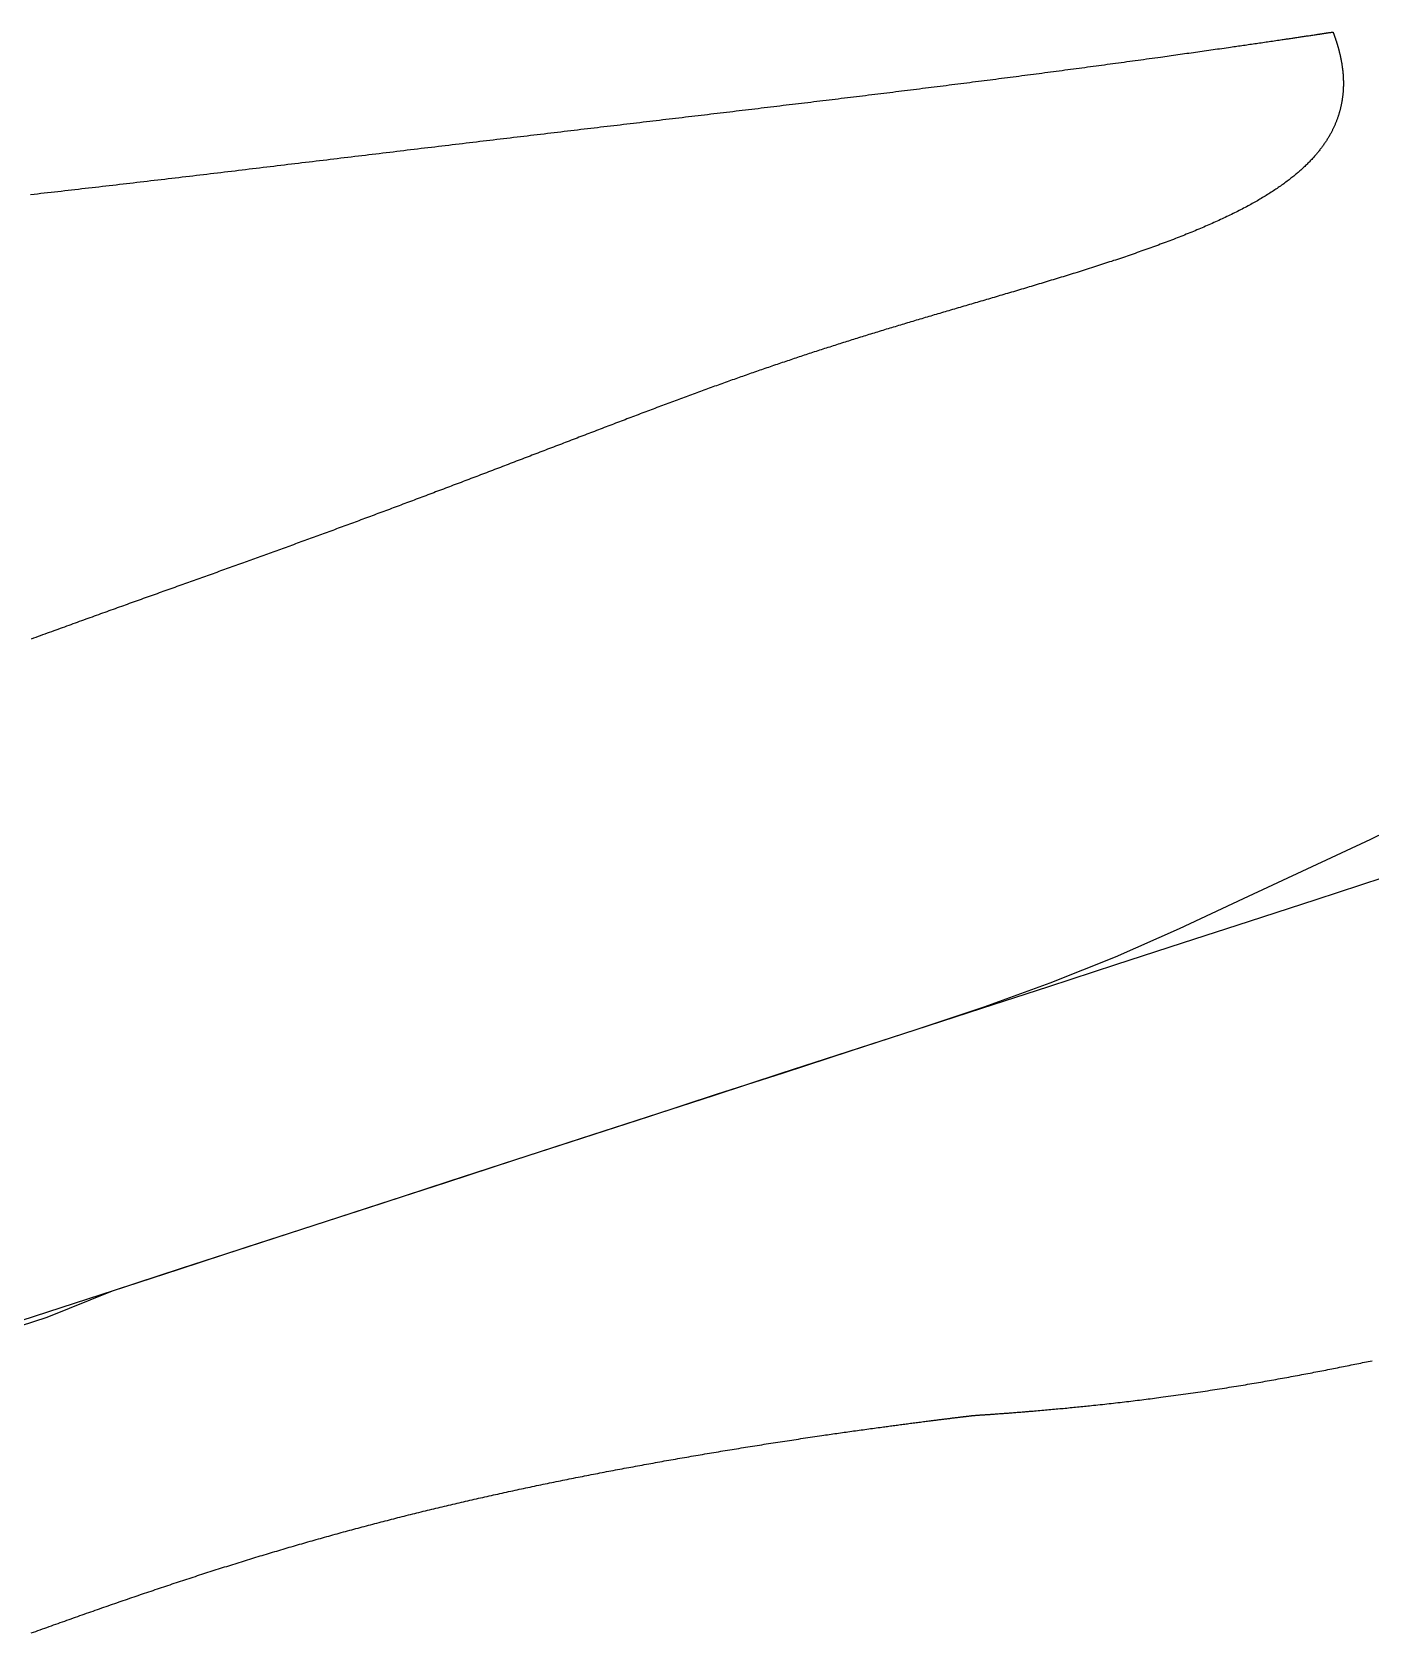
# Model space of a CAD drawing. Header units: millimetres. Extents: x -29284 to 23927, y -13272 to 6553.
# Drawn here: x -5549 to 162, y -6828 to 0 of the extents above; entities that cross this region are included whole.
import ezdxf

# ---------------------------------------------------------------- set-up
doc = ezdxf.new("R2010")
doc.units = ezdxf.units.MM
for name, color, linetype in [('PATH_FRONTAXLE_FWD', 4, 'Continuous'), ('PATH_REAR_FWD', 5, 'Continuous'), ('ROAD_BOUNDARY', 8, 'Continuous')]:
    doc.layers.add(name, color=color, linetype=linetype)

msp = doc.modelspace()

# ---------------------------------------------------------------- linework, layer by layer
at = {"layer": 'PATH_FRONTAXLE_FWD'}
msp.add_lwpolyline([(-5770.6, -5573.6), (-5484.6, -5481.6), (-5206.1, -5369.4), (-4921.1, -5276.4), (-4635.1, -5183.4), (-4350.1, -5090.4), (-4065.1, -4998.4), (-3779.1, -4905.4), (-3494.1, -4812.4), (-3209.1, -4719.4), (-2924.1, -4627.4), (-2638.1, -4534.4), (-2353.1, -4441.4), (-2068.1, -4348.4), (-1782.1, -4256.4), (-1497.1, -4163.4), (-1212.1, -4070.4), (-926.1, -3977.4), (-641.1, -3885.4), (-356.1, -3792.4), (-71.1, -3699.4), (214.9, -3606.4)], dxfattribs=at)
at = {"layer": 'PATH_REAR_FWD'}
msp.add_lwpolyline([(-5767, -5551), (-5482, -5459), (-5197, -5366), (-4911, -5273), (-4626, -5180), (-4341, -5088), (-4055, -4995), (-3770, -4902), (-3485, -4809), (-3199, -4717), (-2914, -4624), (-2629, -4531), (-2344, -4439), (-2058, -4346), (-1773, -4253), (-1488, -4158), (-1206, -4056), (-928, -3945), (-654, -3823), (-382, -3696), (-110, -3569), (162, -3442), (432, -3311)], dxfattribs=at)
at = {"layer": 'ROAD_BOUNDARY'}
for points in [[(-5555.1, -692.8), (-5540.7, -691.2), (-5526.1, -689.5), (-5511.5, -687.9), (-5497, -686.3), (-5482.5, -684.6), (-5468, -683), (-5453.4, -681.4), (-5438.9, -679.7), (-5424.3, -678.1), (-5409.8, -676.4), (-5395.2, -674.8), (-5380.6, -673.1), (-5366, -671.5), (-5351.4, -669.8), (-5336.8, -668.1), (-5322.2, -666.5), (-5307.6, -664.8), (-5293, -663.1), (-5278.4, -661.4), (-5263.7, -659.7), (-5249.1, -658), (-5234.4, -656.4), (-5219.8, -654.7), (-5205.1, -653), (-5190.4, -651.3), (-5175.8, -649.6), (-5161.1, -647.9), (-5146.5, -646.1), (-5131.8, -644.4), (-5117.1, -642.7), (-5102.4, -641), (-5087.5, -639.3), (-5072.6, -637.5), (-5057.6, -635.8), (-5042.7, -634), (-5027.7, -632.3), (-5012.8, -630.5), (-4997.8, -628.7), (-4982.9, -627), (-4967.9, -625.2), (-4953, -623.4), (-4938, -621.7), (-4923.1, -619.9), (-4908.1, -618.1), (-4893.1, -616.4), (-4878.1, -614.6), (-4863.2, -612.8), (-4848.2, -611), (-4833.2, -609.3), (-4818.2, -607.5), (-4803.2, -605.7), (-4788.3, -603.9), (-4773.3, -602.1), (-4758.3, -600.3), (-4743.3, -598.6), (-4728.3, -596.8), (-4713.3, -595), (-4698.3, -593.2), (-4683.3, -591.4), (-4668.3, -589.6), (-4653.3, -587.8), (-4638.3, -586), (-4623.3, -584.2), (-4608.3, -582.4), (-4593.2, -580.6), (-4578.2, -578.8), (-4563.1, -577), (-4548, -575.2), (-4533, -573.4), (-4517.9, -571.6), (-4502.9, -569.8), (-4487.8, -568), (-4472.8, -566.2), (-4457.7, -564.3), (-4442.7, -562.5), (-4427.6, -560.7), (-4412.6, -558.9), (-4397.6, -557.1), (-4382.5, -555.3), (-4367.5, -553.5), (-4352.4, -551.7), (-4337.4, -549.9), (-4322.4, -548.1), (-4307.4, -546.3), (-4292.3, -544.5), (-4277.3, -542.7), (-4262.3, -540.9), (-4247.3, -539), (-4232.3, -537.2), (-4217.3, -535.4), (-4202.3, -533.6), (-4187.2, -531.8), (-4172.2, -530), (-4157.2, -528.2), (-4142.3, -526.4), (-4127.4, -524.6), (-4112.5, -522.8), (-4097.6, -521.1), (-4082.8, -519.3), (-4067.9, -517.5), (-4053, -515.7), (-4038.2, -513.9), (-4023.3, -512.1), (-4008.4, -510.4), (-3993.6, -508.6), (-3978.8, -506.8), (-3963.9, -505), (-3949.1, -503.2), (-3934.3, -501.5), (-3919.5, -499.7), (-3904.6, -497.9), (-3889.8, -496.1), (-3875, -494.4), (-3860.2, -492.6), (-3845.4, -490.8), (-3830.7, -489.1), (-3815.9, -487.3), (-3801.1, -485.5), (-3786.4, -483.8), (-3771.6, -482), (-3756.9, -480.2), (-3742.1, -478.5), (-3727.4, -476.7), (-3712.6, -475), (-3697.8, -473.2), (-3683.1, -471.4), (-3668.5, -469.7), (-3653.9, -468), (-3639.4, -466.2), (-3624.9, -464.5), (-3610.5, -462.8), (-3596, -461.1), (-3581.5, -459.3), (-3567.1, -457.6), (-3552.6, -455.9), (-3538.1, -454.2), (-3523.7, -452.5), (-3509.2, -450.8), (-3494.8, -449), (-3480.4, -447.3), (-3466, -445.6), (-3451.6, -443.9), (-3437.2, -442.2), (-3422.8, -440.5), (-3408.4, -438.8), (-3394, -437.1), (-3379.6, -435.4), (-3365.2, -433.7), (-3350.9, -432), (-3336.5, -430.3), (-3322.2, -428.6), (-3307.9, -426.9), (-3293.6, -425.2), (-3279.2, -423.5), (-3264.9, -421.8), (-3250.6, -420.1), (-3236.2, -418.4), (-3221.9, -416.7), (-3207.7, -415), (-3193.6, -413.3), (-3179.6, -411.7), (-3165.6, -410), (-3151.6, -408.4), (-3137.6, -406.7), (-3123.6, -405.1), (-3109.6, -403.4), (-3095.6, -401.8), (-3081.7, -400.1), (-3067.7, -398.5), (-3053.7, -396.8), (-3039.8, -395.2), (-3025.8, -393.5), (-3011.9, -391.9), (-2998, -390.2), (-2984, -388.6), (-2970.1, -386.9), (-2956.2, -385.3), (-2942.3, -383.6), (-2928.4, -382), (-2914.5, -380.4), (-2900.6, -378.7), (-2886.8, -377.1), (-2872.9, -375.4), (-2859.1, -373.8), (-2845.2, -372.2), (-2831.4, -370.5), (-2817.5, -368.9), (-2803.7, -367.3), (-2789.8, -365.6), (-2776, -364), (-2762.3, -362.4), (-2748.7, -360.7), (-2735.1, -359.1), (-2721.6, -357.5), (-2708.1, -355.9), (-2694.6, -354.3), (-2681.1, -352.7), (-2667.6, -351.1), (-2654.1, -349.5), (-2640.6, -347.9), (-2627.1, -346.3), (-2613.6, -344.7), (-2600.1, -343.1), (-2586.7, -341.5), (-2573.2, -339.9), (-2559.7, -338.3), (-2546.3, -336.7), (-2532.9, -335.1), (-2519.4, -333.5), (-2506, -331.9), (-2492.6, -330.3), (-2479.2, -328.7), (-2465.8, -327.1), (-2452.4, -325.5), (-2439, -323.9), (-2425.6, -322.3), (-2412.2, -320.7), (-2398.9, -319.1), (-2385.5, -317.5), (-2372.1, -315.9), (-2358.7, -314.3), (-2345.4, -312.7), (-2332.1, -311.1), (-2318.9, -309.6), (-2305.8, -308), (-2292.8, -306.4), (-2279.7, -304.8), (-2266.7, -303.3), (-2253.6, -301.7), (-2240.5, -300.1), (-2227.5, -298.5), (-2214.4, -297), (-2201.3, -295.4), (-2188.3, -293.8), (-2175.3, -292.2), (-2162.2, -290.7), (-2149.2, -289.1), (-2136.2, -287.5), (-2123.2, -285.9), (-2110.2, -284.4), (-2097.2, -282.8), (-2084.2, -281.2), (-2071.2, -279.6), (-2058.2, -278), (-2045.3, -276.4), (-2032.3, -274.9), (-2019.3, -273.3), (-2006.4, -271.7), (-1993.5, -270.1), (-1980.5, -268.5), (-1967.6, -266.9), (-1954.6, -265.3), (-1941.7, -263.7), (-1928.7, -262.2), (-1915.9, -260.6), (-1903.1, -259), (-1890.4, -257.4), (-1877.7, -255.9), (-1865.1, -254.3), (-1852.4, -252.7), (-1839.7, -251.2), (-1827, -249.6), (-1814.4, -248), (-1801.7, -246.4), (-1789, -244.9), (-1776.4, -243.3), (-1763.7, -241.7), (-1751.1, -240.1), (-1738.5, -238.6), (-1725.8, -237), (-1713.2, -235.4), (-1700.6, -233.8), (-1688, -232.2), (-1675.4, -230.6), (-1662.7, -229), (-1650.1, -227.5), (-1637.6, -225.9), (-1625, -224.3), (-1612.4, -222.7), (-1599.8, -221.1), (-1587.3, -219.5), (-1574.7, -217.9), (-1562.1, -216.3), (-1549.5, -214.7), (-1537, -213.1), (-1524.4, -211.5), (-1511.9, -209.9), (-1499.5, -208.3), (-1487.2, -206.8), (-1474.8, -205.2), (-1462.5, -203.6), (-1450.2, -202), (-1437.9, -200.4), (-1425.5, -198.8), (-1413.2, -197.2), (-1400.9, -195.7), (-1388.6, -194.1), (-1376.2, -192.5), (-1363.9, -190.9), (-1351.6, -189.3), (-1339.4, -187.7), (-1327.1, -186.1), (-1314.8, -184.5), (-1302.5, -182.9), (-1290.2, -181.3), (-1278, -179.7), (-1265.7, -178.1), (-1253.4, -176.5), (-1241.2, -174.9), (-1228.9, -173.3), (-1216.7, -171.6), (-1204.5, -170), (-1192.2, -168.4), (-1180, -166.8), (-1167.8, -165.2), (-1155.5, -163.6), (-1143.3, -161.9), (-1131.1, -160.3), (-1118.9, -158.7), (-1106.8, -157.1), (-1094.8, -155.5), (-1082.8, -153.9), (-1070.8, -152.3), (-1058.8, -150.7), (-1046.8, -149.1), (-1034.8, -147.5), (-1022.8, -145.8), (-1010.7, -144.2), (-998.8, -142.6), (-986.8, -141), (-974.8, -139.4), (-962.8, -137.7), (-950.8, -136.1), (-938.8, -134.5), (-926.9, -132.9), (-914.9, -131.3), (-903, -129.6), (-891, -128), (-879.1, -126.4), (-867.1, -124.7), (-855.1, -123.1), (-843.2, -121.4), (-831.3, -119.8), (-819.5, -118.2), (-807.7, -116.6), (-795.8, -114.9), (-783.7, -113.3), (-771.3, -111.5), (-759.1, -109.8), (-747.2, -108.2), (-736.1, -106.7), (-725.9, -105.2), (-716.5, -103.9), (-707.5, -102.7), (-698.5, -101.4), (-689.4, -100.2), (-680, -98.8), (-670.5, -97.5), (-661, -96.2), (-651.6, -94.9), (-642.2, -93.6), (-632.9, -92.2), (-623.6, -90.9), (-614.2, -89.6), (-604.9, -88.3), (-595.5, -87), (-586.2, -85.7), (-576.9, -84.3), (-567.5, -83), (-558.2, -81.7), (-548.8, -80.4), (-539.5, -79.1), (-530.1, -77.7), (-520.8, -76.4), (-511.5, -75.1), (-502.3, -73.8), (-493.1, -72.4), (-483.8, -71.1), (-474.3, -69.8), (-464.6, -68.4), (-454.9, -67), (-445.6, -65.6), (-437.1, -64.4), (-429.4, -63.3), (-422.5, -62.3), (-416, -61.4), (-409.5, -60.4), (-402.8, -59.5), (-395.9, -58.5), (-388.9, -57.5), (-381.9, -56.5), (-374.9, -55.5), (-368, -54.5), (-361.2, -53.5), (-354.3, -52.5), (-347.4, -51.5), (-340.6, -50.5), (-333.7, -49.5), (-326.8, -48.5), (-319.9, -47.5), (-313, -46.5), (-306.2, -45.5), (-299.3, -44.5), (-292.4, -43.4), (-285.5, -42.4), (-278.6, -41.4), (-271.8, -40.4), (-265, -39.4), (-258.3, -38.5), (-251.4, -37.4), (-244.3, -36.4), (-237.1, -35.3), (-229.9, -34.3), (-223.1, -33.3), (-216.9, -32.4), (-211.7, -31.6), (-207.1, -30.9), (-202.9, -30.3), (-198.7, -29.7), (-194.4, -29.1), (-189.9, -28.4), (-185.2, -27.7), (-180.6, -27), (-176, -26.3), (-171.5, -25.7), (-167, -25), (-162.5, -24.3), (-157.9, -23.7), (-153.4, -23), (-148.9, -22.3), (-144.3, -21.6), (-139.8, -21), (-135.3, -20.3), (-130.8, -19.6), (-126.2, -18.9), (-121.7, -18.3), (-117.1, -17.6), (-112.6, -16.9), (-108.1, -16.2), (-103.7, -15.6), (-99.3, -14.9), (-94.8, -14.2), (-90, -13.5), (-85.1, -12.8), (-80.3, -12.1), (-75.8, -11.4), (-72, -10.8), (-69, -10.4), (-66.7, -10), (-64.8, -9.8), (-63, -9.5), (-60.9, -9.2), (-58.7, -8.8), (-56.3, -8.5), (-54, -8.1), (-51.7, -7.8), (-49.4, -7.4), (-47.2, -7.1), (-45, -6.8), (-42.7, -6.4), (-40.5, -6.1), (-38.2, -5.8), (-36, -5.4), (-33.7, -5.1), (-31.5, -4.7), (-29.2, -4.4), (-27, -4.1), (-24.7, -3.7), (-22.5, -3.4), (-20.2, -3.1), (-18, -2.7), (-15.7, -2.4), (-13.5, -2), (-11.2, -1.7), (-9, -1.4), (-6.7, -1), (-4.5, -0.7), (-2.2, -0.3), (0, 0), (0.3, -0.7), (0.5, -1.4), (0.8, -2), (1, -2.7), (1.3, -3.4), (1.6, -4.1), (1.8, -4.8), (2.1, -5.4), (2.3, -6.1), (2.6, -6.8), (2.8, -7.5), (3.1, -8.2), (3.3, -8.8), (3.6, -9.5), (3.8, -10.2), (4.1, -10.9), (4.3, -11.5), (4.6, -12.2), (4.8, -12.9), (5.1, -13.6), (5.3, -14.2), (5.6, -14.9), (5.8, -15.6), (6.1, -16.3), (6.3, -17), (6.6, -17.7), (6.8, -18.3), (7, -19), (7.2, -19.5), (7.4, -20.1), (7.7, -20.8), (8, -21.7), (8.4, -22.8), (8.8, -24.1), (9.3, -25.4), (9.8, -26.8), (10.2, -28.2), (10.7, -29.5), (11.1, -30.7), (11.5, -32), (12, -33.3), (12.4, -34.6), (12.8, -35.9), (13.2, -37.2), (13.7, -38.4), (14.1, -39.7), (14.5, -41), (14.9, -42.3), (15.3, -43.6), (15.7, -44.9), (16.1, -46.1), (16.5, -47.4), (16.9, -48.7), (17.3, -50), (17.7, -51.2), (18.1, -52.5), (18.5, -53.8), (18.9, -55.1), (19.2, -56.4), (19.6, -57.6), (20, -58.8), (20.3, -60), (20.7, -61.3), (21.1, -62.7), (21.6, -64.3), (22.1, -66.1), (22.6, -67.9), (23.1, -69.8), (23.6, -71.6), (24.1, -73.4), (24.5, -75.1), (25, -76.8), (25.4, -78.6), (25.9, -80.3), (26.4, -82.1), (26.8, -83.9), (27.2, -85.6), (27.7, -87.4), (28.1, -89.1), (28.5, -90.9), (28.9, -92.6), (29.4, -94.3), (29.8, -96.1), (30.2, -97.8), (30.6, -99.6), (30.9, -101.3), (31.3, -103), (31.7, -104.8), (32.1, -106.5), (32.5, -108.3), (32.8, -110), (33.2, -111.7), (33.5, -113.4), (33.8, -115), (34.2, -116.8), (34.5, -118.6), (34.9, -120.6), (35.3, -122.7), (35.7, -124.9), (36.1, -127), (36.5, -129.2), (36.9, -131.3), (37.2, -133.4), (37.5, -135.5), (37.9, -137.5), (38.2, -139.6), (38.5, -141.7), (38.8, -143.8), (39.1, -145.9), (39.4, -148), (39.7, -150.1), (40, -152.2), (40.3, -154.2), (40.5, -156.3), (40.8, -158.4), (41, -160.5), (41.3, -162.5), (41.5, -164.6), (41.7, -166.7), (41.9, -168.7), (42.1, -170.8), (42.3, -172.9), (42.5, -174.9), (42.7, -176.9), (42.9, -178.9), (43, -180.9), (43.2, -183), (43.3, -185.1), (43.5, -187.5), (43.6, -190), (43.8, -192.5), (43.9, -195.1), (44, -197.6), (44.1, -200.1), (44.2, -202.5), (44.3, -205), (44.4, -207.4), (44.4, -209.9), (44.5, -212.3), (44.5, -214.8), (44.5, -217.3), (44.5, -219.7), (44.5, -222.1), (44.5, -224.6), (44.5, -227), (44.4, -229.5), (44.4, -231.9), (44.3, -234.3), (44.2, -236.7), (44.1, -239.1), (44, -241.6), (43.9, -244), (43.7, -246.4), (43.6, -248.8), (43.4, -251.2), (43.3, -253.6), (43.1, -256), (42.9, -258.3), (42.7, -260.7), (42.5, -263.1), (42.2, -265.7), (42, -268.3), (41.7, -270.9), (41.4, -273.5), (41.1, -276.1), (40.7, -278.6), (40.4, -281.2), (40, -283.7), (39.7, -286.3), (39.3, -288.8), (38.9, -291.4), (38.5, -293.9), (38, -296.5), (37.6, -299), (37.1, -301.5), (36.7, -304.1), (36.2, -306.6), (35.7, -309.1), (35.1, -311.6), (34.6, -314.1), (34.1, -316.6), (33.5, -319.1), (32.9, -321.6), (32.3, -324.1), (31.7, -326.6), (31.1, -329.1), (30.5, -331.6), (29.8, -334.1), (29.2, -336.5), (28.5, -338.9), (27.8, -341.4), (27.1, -343.9), (26.3, -346.7), (25.4, -349.5), (24.5, -352.4), (23.6, -355.3), (22.7, -358.2), (21.7, -361), (20.8, -363.8), (19.8, -366.6), (18.8, -369.4), (17.8, -372.2), (16.7, -375), (15.7, -377.8), (14.6, -380.6), (13.5, -383.4), (12.4, -386.2), (11.2, -388.9), (10.1, -391.7), (8.9, -394.5), (7.7, -397.2), (6.5, -400), (5.3, -402.7), (4, -405.5), (2.7, -408.2), (1.4, -410.9), (0.1, -413.7), (-1.3, -416.4), (-2.6, -419.1), (-4, -421.8), (-5.3, -424.4), (-6.7, -427.1), (-8.1, -429.7), (-9.7, -432.6), (-11.3, -435.6), (-13.1, -438.7), (-14.9, -441.9), (-16.7, -445.1), (-18.6, -448.3), (-20.5, -451.4), (-22.4, -454.5), (-24.3, -457.6), (-26.2, -460.6), (-28.2, -463.7), (-30.2, -466.8), (-32.2, -469.9), (-34.3, -472.9), (-36.4, -476), (-38.5, -479), (-40.6, -482.1), (-42.8, -485.1), (-45, -488.1), (-47.2, -491.2), (-49.4, -494.2), (-51.7, -497.2), (-54, -500.2), (-56.3, -503.2), (-58.7, -506.2), (-61.1, -509.2), (-63.5, -512.2), (-65.9, -515.1), (-68.4, -518.1), (-70.8, -520.9), (-73.3, -523.8), (-75.8, -526.8), (-78.5, -529.8), (-81.4, -533.1), (-84.4, -536.4), (-87.5, -539.8), (-90.6, -543.2), (-93.8, -546.6), (-96.9, -549.9), (-100.1, -553.2), (-103.3, -556.5), (-106.6, -559.8), (-109.9, -563), (-113.2, -566.3), (-116.6, -569.6), (-120, -572.9), (-123.5, -576.1), (-126.9, -579.4), (-130.4, -582.6), (-134, -585.8), (-137.6, -589), (-141.2, -592.2), (-144.8, -595.4), (-148.5, -598.6), (-152.2, -601.8), (-156, -605), (-159.8, -608.2), (-163.6, -611.4), (-167.5, -614.5), (-171.4, -617.7), (-175.3, -620.8), (-179.2, -623.9), (-183.1, -626.9), (-187.2, -630.1), (-191.4, -633.3), (-195.8, -636.6), (-200.3, -640), (-205, -643.4), (-209.7, -646.9), (-214.4, -650.3), (-219.2, -653.7), (-223.9, -657), (-228.7, -660.4), (-233.6, -663.7), (-238.4, -667.1), (-243.4, -670.4), (-248.4, -673.7), (-253.4, -677), (-258.4, -680.3), (-263.5, -683.6), (-268.7, -686.9), (-273.9, -690.2), (-279.1, -693.5), (-284.3, -696.7), (-289.6, -700), (-295, -703.2), (-300.4, -706.5), (-305.8, -709.7), (-311.2, -712.9), (-316.8, -716.2), (-322.3, -719.4), (-327.9, -722.6), (-333.5, -725.8), (-339.1, -728.9), (-344.7, -732.1), (-350.4, -735.2), (-356.3, -738.5), (-362.3, -741.7), (-368.5, -745), (-374.8, -748.4), (-381.1, -751.7), (-387.4, -755), (-393.8, -758.3), (-400.1, -761.6), (-406.5, -764.9), (-413, -768.1), (-419.5, -771.4), (-426.1, -774.6), (-432.6, -777.9), (-439.3, -781.1), (-445.9, -784.3), (-452.6, -787.5), (-459.4, -790.8), (-466.2, -794), (-473, -797.2), (-479.9, -800.3), (-486.8, -803.5), (-493.7, -806.7), (-500.7, -809.9), (-507.7, -813), (-514.7, -816.2), (-521.8, -819.3), (-529, -822.5), (-536.1, -825.6), (-543.3, -828.7), (-550.5, -831.8), (-557.8, -834.9), (-565.1, -838), (-572.4, -841.1), (-579.9, -844.3), (-587.4, -847.4), (-594.9, -850.5), (-602.5, -853.6), (-610.2, -856.7), (-617.8, -859.8), (-625.5, -862.9), (-633.2, -866), (-640.9, -869.1), (-648.7, -872.2), (-656.5, -875.2), (-664.4, -878.3), (-672.3, -881.3), (-680.2, -884.4), (-688.1, -887.4), (-696.1, -890.5), (-704, -893.5), (-712.1, -896.5), (-720.1, -899.5), (-728.2, -902.5), (-736.3, -905.5), (-744.5, -908.5), (-752.6, -911.5), (-760.8, -914.5), (-769, -917.5), (-777.3, -920.5), (-785.5, -923.4), (-793.8, -926.4), (-802.2, -929.4), (-810.5, -932.3), (-818.9, -935.3), (-827.2, -938.2), (-835.6, -941.1), (-843.8, -944), (-852.1, -946.8), (-860.4, -949.7), (-868.7, -952.5), (-877.1, -955.4), (-885.5, -958.3), (-893.9, -961.1), (-902.3, -963.9), (-910.7, -966.8), (-919.2, -969.6), (-927.7, -972.4), (-936.1, -975.2), (-944.7, -978.1), (-953.2, -980.9), (-961.7, -983.7), (-970.3, -986.5), (-978.8, -989.3), (-987.4, -992.1), (-996, -994.8), (-1004.7, -997.6), (-1013.3, -1000.4), (-1021.9, -1003.2), (-1030.6, -1005.9), (-1039.2, -1008.7), (-1047.9, -1011.5), (-1056.6, -1014.2), (-1065.3, -1017), (-1074.1, -1019.7), (-1082.9, -1022.5), (-1091.6, -1025.2), (-1100.3, -1027.9), (-1108.8, -1030.6), (-1117.2, -1033.2), (-1125.6, -1035.8), (-1133.9, -1038.4), (-1142.3, -1041), (-1150.8, -1043.6), (-1159.2, -1046.2), (-1167.7, -1048.8), (-1176.2, -1051.4), (-1184.6, -1054), (-1193.1, -1056.6), (-1201.6, -1059.1), (-1210.1, -1061.7), (-1218.6, -1064.3), (-1227, -1066.9), (-1235.5, -1069.4), (-1244, -1072), (-1252.5, -1074.6), (-1261, -1077.1), (-1269.5, -1079.7), (-1278.1, -1082.2), (-1286.6, -1084.8), (-1295.1, -1087.3), (-1303.6, -1089.9), (-1312.1, -1092.4), (-1320.6, -1094.9), (-1329.1, -1097.5), (-1337.7, -1100), (-1346.2, -1102.6), (-1354.8, -1105.1), (-1363.3, -1107.6), (-1371.7, -1110.1), (-1380, -1112.5), (-1388.1, -1115), (-1396.2, -1117.4), (-1404.3, -1119.7), (-1412.4, -1122.1), (-1420.6, -1124.5), (-1428.7, -1126.9), (-1436.9, -1129.3), (-1445, -1131.7), (-1453.1, -1134.1), (-1461.3, -1136.5), (-1469.4, -1138.9), (-1477.5, -1141.3), (-1485.6, -1143.7), (-1493.7, -1146), (-1501.8, -1148.4), (-1509.9, -1150.8), (-1518, -1153.2), (-1526.1, -1155.5), (-1534.2, -1157.9), (-1542.3, -1160.3), (-1550.3, -1162.7), (-1558.4, -1165), (-1566.5, -1167.4), (-1574.5, -1169.8), (-1582.5, -1172.1), (-1590.6, -1174.5), (-1598.6, -1176.8), (-1606.7, -1179.2), (-1614.7, -1181.6), (-1622.7, -1183.9), (-1630.7, -1186.3), (-1638.5, -1188.6), (-1646.3, -1190.9), (-1654, -1193.1), (-1661.8, -1195.4), (-1669.5, -1197.7), (-1677.2, -1200), (-1685, -1202.2), (-1692.7, -1204.5), (-1700.4, -1206.8), (-1708.1, -1209.1), (-1715.8, -1211.4), (-1723.5, -1213.6), (-1731.2, -1215.9), (-1738.9, -1218.2), (-1746.5, -1220.5), (-1754.2, -1222.7), (-1761.9, -1225), (-1769.5, -1227.3), (-1777.1, -1229.6), (-1784.7, -1231.8), (-1792.3, -1234.1), (-1799.9, -1236.4), (-1807.5, -1238.7), (-1815.1, -1240.9), (-1822.7, -1243.2), (-1830.2, -1245.5), (-1837.8, -1247.7), (-1845.3, -1250), (-1852.9, -1252.3), (-1860.4, -1254.5), (-1867.9, -1256.8), (-1875.4, -1259.1), (-1882.9, -1261.3), (-1890.4, -1263.6), (-1897.8, -1265.9), (-1905.3, -1268.1), (-1912.7, -1270.4), (-1920.2, -1272.7), (-1927.6, -1274.9), (-1935, -1277.2), (-1942.4, -1279.5), (-1949.8, -1281.7), (-1957.2, -1284), (-1964.5, -1286.3), (-1971.9, -1288.5), (-1979.3, -1290.8), (-1986.6, -1293.1), (-1993.9, -1295.3), (-2001.3, -1297.6), (-2008.6, -1299.9), (-2015.9, -1302.1), (-2023.2, -1304.4), (-2030.5, -1306.7), (-2037.8, -1309), (-2045, -1311.2), (-2052.3, -1313.5), (-2059.5, -1315.8), (-2066.8, -1318.1), (-2074, -1320.3), (-2081.2, -1322.6), (-2088.4, -1324.9), (-2095.6, -1327.2), (-2102.8, -1329.4), (-2110.1, -1331.8), (-2117.4, -1334.1), (-2124.7, -1336.4), (-2132.1, -1338.8), (-2139.4, -1341.1), (-2146.7, -1343.5), (-2154, -1345.8), (-2161.3, -1348.2), (-2168.6, -1350.5), (-2175.9, -1352.9), (-2183.2, -1355.2), (-2190.4, -1357.6), (-2197.7, -1359.9), (-2205, -1362.3), (-2212.2, -1364.7), (-2219.4, -1367), (-2226.7, -1369.4), (-2233.9, -1371.8), (-2241.1, -1374.1), (-2248.3, -1376.5), (-2255.5, -1378.9), (-2262.7, -1381.3), (-2269.9, -1383.6), (-2277.1, -1386), (-2284.3, -1388.4), (-2291.5, -1390.8), (-2298.6, -1393.2), (-2305.8, -1395.6), (-2312.9, -1398), (-2320, -1400.4), (-2327.1, -1402.7), (-2334.3, -1405.1), (-2341.5, -1407.6), (-2348.8, -1410), (-2356.2, -1412.6), (-2363.6, -1415.1), (-2371.1, -1417.6), (-2378.5, -1420.1), (-2385.9, -1422.6), (-2393.2, -1425.2), (-2400.6, -1427.7), (-2408, -1430.2), (-2415.3, -1432.7), (-2422.7, -1435.3), (-2430, -1437.8), (-2437.4, -1440.4), (-2444.7, -1442.9), (-2452.1, -1445.4), (-2459.4, -1448), (-2466.8, -1450.6), (-2474.1, -1453.1), (-2481.5, -1455.7), (-2488.8, -1458.3), (-2496.1, -1460.8), (-2503.5, -1463.4), (-2510.8, -1466), (-2518.1, -1468.6), (-2525.5, -1471.2), (-2532.8, -1473.7), (-2540.2, -1476.3), (-2547.5, -1478.9), (-2554.7, -1481.5), (-2562, -1484.1), (-2569.4, -1486.7), (-2576.8, -1489.4), (-2584.3, -1492.1), (-2591.9, -1494.8), (-2599.5, -1497.5), (-2607.1, -1500.3), (-2614.7, -1503), (-2622.3, -1505.7), (-2629.9, -1508.5), (-2637.5, -1511.2), (-2645.1, -1514), (-2652.7, -1516.7), (-2660.3, -1519.5), (-2667.9, -1522.2), (-2675.5, -1525), (-2683.1, -1527.8), (-2690.8, -1530.6), (-2698.4, -1533.4), (-2706, -1536.1), (-2713.6, -1538.9), (-2721.2, -1541.7), (-2728.9, -1544.5), (-2736.5, -1547.4), (-2744.2, -1550.2), (-2751.8, -1553), (-2759.5, -1555.8), (-2767.1, -1558.6), (-2774.8, -1561.5), (-2782.5, -1564.3), (-2790.1, -1567.2), (-2797.8, -1570), (-2805.4, -1572.9), (-2813.1, -1575.7), (-2820.9, -1578.6), (-2828.7, -1581.5), (-2836.5, -1584.4), (-2844.4, -1587.4), (-2852.4, -1590.4), (-2860.3, -1593.3), (-2868.2, -1596.3), (-2876.1, -1599.2), (-2884, -1602.2), (-2891.9, -1605.2), (-2899.8, -1608.2), (-2907.7, -1611.1), (-2915.7, -1614.1), (-2923.6, -1617.1), (-2931.6, -1620.1), (-2939.6, -1623.1), (-2947.5, -1626.1), (-2955.5, -1629.2), (-2963.5, -1632.2), (-2971.5, -1635.2), (-2979.5, -1638.2), (-2987.5, -1641.3), (-2995.6, -1644.3), (-3003.6, -1647.4), (-3011.6, -1650.4), (-3019.7, -1653.5), (-3027.7, -1656.6), (-3035.8, -1659.6), (-3043.9, -1662.7), (-3052, -1665.8), (-3060.1, -1668.8), (-3068.2, -1671.9), (-3076.3, -1675), (-3084.4, -1678.1), (-3092.6, -1681.2), (-3100.8, -1684.4), (-3108.9, -1687.5), (-3117.1, -1690.6), (-3125.3, -1693.7), (-3133.5, -1696.9), (-3141.7, -1700), (-3150, -1703.2), (-3158.2, -1706.3), (-3166.4, -1709.5), (-3174.7, -1712.6), (-3183, -1715.8), (-3191.2, -1718.9), (-3199.5, -1722.1), (-3207.8, -1725.3), (-3216.1, -1728.5), (-3224.4, -1731.6), (-3232.7, -1734.8), (-3241, -1738), (-3249.3, -1741.2), (-3257.7, -1744.4), (-3266, -1747.6), (-3274.4, -1750.8), (-3282.7, -1754), (-3291.1, -1757.2), (-3299.5, -1760.4), (-3307.9, -1763.6), (-3316.3, -1766.9), (-3324.7, -1770.1), (-3333.1, -1773.3), (-3341.5, -1776.5), (-3349.8, -1779.7), (-3358.2, -1782.9), (-3366.5, -1786.1), (-3374.8, -1789.3), (-3383.2, -1792.5), (-3391.5, -1795.7), (-3399.9, -1798.9), (-3408.2, -1802.1), (-3416.6, -1805.3), (-3425, -1808.5), (-3433.4, -1811.8), (-3441.8, -1815), (-3450.2, -1818.2), (-3458.6, -1821.4), (-3467, -1824.6), (-3475.4, -1827.9), (-3483.8, -1831.1), (-3492.3, -1834.3), (-3500.7, -1837.5), (-3509.2, -1840.8), (-3517.6, -1844), (-3526.1, -1847.2), (-3534.5, -1850.5), (-3543, -1853.7), (-3551.4, -1856.9), (-3559.9, -1860.2), (-3568.4, -1863.4), (-3576.9, -1866.6), (-3585.4, -1869.9), (-3593.9, -1873.1), (-3602.4, -1876.4), (-3610.8, -1879.6), (-3619.2, -1882.8), (-3627.5, -1886), (-3635.8, -1889.1), (-3644.1, -1892.3), (-3652.4, -1895.4), (-3660.7, -1898.6), (-3669, -1901.8), (-3677.3, -1904.9), (-3685.7, -1908.1), (-3694, -1911.3), (-3702.3, -1914.4), (-3710.7, -1917.6), (-3719, -1920.8), (-3727.3, -1923.9), (-3735.7, -1927.1), (-3744, -1930.3), (-3752.4, -1933.4), (-3760.7, -1936.6), (-3769.1, -1939.7), (-3777.4, -1942.9), (-3785.7, -1946.1), (-3794.1, -1949.2), (-3802.4, -1952.4), (-3810.8, -1955.5), (-3819.1, -1958.7), (-3827.5, -1961.8), (-3835.8, -1965), (-3844.2, -1968.2), (-3852.6, -1971.3), (-3860.9, -1974.5), (-3869.3, -1977.6), (-3877.6, -1980.7), (-3885.8, -1983.8), (-3894, -1986.9), (-3902.2, -1990), (-3910.3, -1993.1), (-3918.5, -1996.1), (-3926.6, -1999.2), (-3934.8, -2002.3), (-3943, -2005.3), (-3951.2, -2008.4), (-3959.3, -2011.5), (-3967.5, -2014.5), (-3975.7, -2017.6), (-3983.8, -2020.6), (-3992, -2023.7), (-4000.2, -2026.7), (-4008.3, -2029.8), (-4016.5, -2032.8), (-4024.6, -2035.9), (-4032.8, -2038.9), (-4040.9, -2042), (-4049.1, -2045), (-4057.2, -2048), (-4065.3, -2051.1), (-4073.5, -2054.1), (-4081.6, -2057.1), (-4089.7, -2060.1), (-4097.9, -2063.2), (-4106, -2066.2), (-4114.1, -2069.2), (-4122.2, -2072.2), (-4130.3, -2075.2), (-4138.4, -2078.2), (-4146.5, -2081.2), (-4154.5, -2084.2), (-4162.6, -2087.2), (-4170.6, -2090.1), (-4178.6, -2093.1), (-4186.7, -2096.1), (-4194.7, -2099), (-4202.7, -2102), (-4210.7, -2105), (-4218.7, -2107.9), (-4226.8, -2110.9), (-4234.8, -2113.8), (-4242.8, -2116.8), (-4250.8, -2119.7), (-4258.7, -2122.6), (-4266.7, -2125.6), (-4274.7, -2128.5), (-4282.7, -2131.4), (-4290.7, -2134.4), (-4298.6, -2137.3), (-4306.6, -2140.2), (-4314.6, -2143.1), (-4322.5, -2146), (-4330.5, -2148.9), (-4338.4, -2151.9), (-4346.3, -2154.8), (-4354.3, -2157.7), (-4362.2, -2160.5), (-4370.1, -2163.4), (-4378, -2166.3), (-4385.9, -2169.2), (-4393.9, -2172.1), (-4401.9, -2175), (-4409.8, -2177.9), (-4417.9, -2180.8), (-4425.9, -2183.7), (-4433.9, -2186.7), (-4441.8, -2189.6), (-4449.8, -2192.5), (-4457.8, -2195.3), (-4465.7, -2198.2), (-4473.7, -2201.1), (-4481.6, -2204), (-4489.6, -2206.9), (-4497.5, -2209.8), (-4505.5, -2212.6), (-4513.4, -2215.5), (-4521.4, -2218.4), (-4529.3, -2221.3), (-4537.2, -2224.1), (-4545.1, -2227), (-4553, -2229.8), (-4561, -2232.7), (-4568.9, -2235.6), (-4576.8, -2238.4), (-4584.7, -2241.3), (-4592.6, -2244.1), (-4600.5, -2247), (-4608.4, -2249.8), (-4616.2, -2252.6), (-4624.1, -2255.4), (-4631.9, -2258.3), (-4639.8, -2261.1), (-4647.7, -2264), (-4655.8, -2266.9), (-4663.9, -2269.8), (-4672, -2272.7), (-4680.2, -2275.6), (-4688.3, -2278.5), (-4696.4, -2281.4), (-4704.5, -2284.3), (-4712.5, -2287.2), (-4720.6, -2290.1), (-4728.7, -2293), (-4736.8, -2295.9), (-4744.9, -2298.8), (-4753, -2301.7), (-4761, -2304.6), (-4769.1, -2307.5), (-4777.2, -2310.4), (-4785.3, -2313.3), (-4793.3, -2316.2), (-4801.4, -2319.1), (-4809.5, -2321.9), (-4817.5, -2324.8), (-4825.6, -2327.7), (-4833.7, -2330.6), (-4841.7, -2333.5), (-4849.8, -2336.4), (-4857.9, -2339.3), (-4866, -2342.1), (-4874, -2345), (-4882, -2347.9), (-4890, -2350.7), (-4898.1, -2353.6), (-4906.3, -2356.5), (-4914.6, -2359.5), (-4923, -2362.5), (-4931.4, -2365.5), (-4939.9, -2368.6), (-4948.4, -2371.6), (-4956.8, -2374.6), (-4965.2, -2377.6), (-4973.6, -2380.6), (-4982, -2383.6), (-4990.5, -2386.6), (-4998.9, -2389.6), (-5007.3, -2392.7), (-5015.8, -2395.7), (-5024.2, -2398.7), (-5032.7, -2401.7), (-5041.1, -2404.7), (-5049.6, -2407.8), (-5058, -2410.8), (-5066.5, -2413.8), (-5074.9, -2416.8), (-5083.4, -2419.8), (-5091.9, -2422.9), (-5100.3, -2425.9), (-5108.8, -2428.9), (-5117.3, -2432), (-5125.8, -2435), (-5134.3, -2438.1), (-5142.8, -2441.1), (-5151.2, -2444.1), (-5159.6, -2447.2), (-5168.1, -2450.2), (-5176.8, -2453.3), (-5185.6, -2456.5), (-5194.5, -2459.7), (-5203.5, -2462.9), (-5212.5, -2466.1), (-5221.4, -2469.3), (-5230.4, -2472.6), (-5239.3, -2475.8), (-5248.3, -2479), (-5257.2, -2482.2), (-5266.2, -2485.4), (-5275.2, -2488.7), (-5284.2, -2491.9), (-5293.2, -2495.2), (-5302.2, -2498.4), (-5311.2, -2501.7), (-5320.2, -2504.9), (-5329.3, -2508.2), (-5338.3, -2511.4), (-5347.4, -2514.7), (-5356.4, -2518), (-5365.5, -2521.3), (-5374.6, -2524.6), (-5383.7, -2527.9), (-5392.8, -2531.2), (-5401.9, -2534.5), (-5411.1, -2537.8), (-5420.2, -2541.1), (-5429.3, -2544.4), (-5438.4, -2547.7), (-5447.5, -2551), (-5456.7, -2554.4), (-5466, -2557.7), (-5475.5, -2561.2), (-5485, -2564.7), (-5494.7, -2568.2), (-5504.3, -2571.7), (-5514, -2575.2), (-5523.6, -2578.7), (-5533.2, -2582.2), (-5542.8, -2585.8), (-5552.5, -2589.3)], [(-5552.6, -6828.5), (-5543, -6825), (-5533.4, -6821.6), (-5523.9, -6818.1), (-5514.3, -6814.7), (-5504.7, -6811.3), (-5495.2, -6807.9), (-5485.7, -6804.5), (-5476.1, -6801.1), (-5466.6, -6797.6), (-5457, -6794.2), (-5447.4, -6790.8), (-5437.9, -6787.4), (-5428.5, -6784.1), (-5419.1, -6780.7), (-5409.7, -6777.4), (-5400.4, -6774.1), (-5391.2, -6770.8), (-5381.9, -6767.5), (-5372.5, -6764.2), (-5363.2, -6761), (-5353.9, -6757.7), (-5344.6, -6754.4), (-5335.3, -6751.1), (-5326.1, -6747.8), (-5316.8, -6744.6), (-5307.5, -6741.3), (-5298.2, -6738.1), (-5289, -6734.8), (-5279.7, -6731.6), (-5270.4, -6728.3), (-5261.2, -6725.1), (-5251.9, -6721.9), (-5242.7, -6718.7), (-5233.5, -6715.5), (-5224.2, -6712.2), (-5215, -6709), (-5205.8, -6705.8), (-5196.6, -6702.6), (-5187.3, -6699.5), (-5178.1, -6696.3), (-5168.9, -6693.1), (-5159.7, -6689.9), (-5150.4, -6686.8), (-5141.3, -6683.6), (-5132.1, -6680.5), (-5123, -6677.3), (-5113.9, -6674.2), (-5104.9, -6671.1), (-5095.8, -6668.1), (-5086.8, -6665), (-5077.7, -6661.9), (-5068.7, -6658.8), (-5059.6, -6655.8), (-5050.6, -6652.7), (-5041.6, -6649.7), (-5032.5, -6646.6), (-5023.5, -6643.6), (-5014.5, -6640.5), (-5005.4, -6637.5), (-4996.4, -6634.5), (-4987.4, -6631.5), (-4978.4, -6628.5), (-4969.4, -6625.5), (-4960.3, -6622.5), (-4951.3, -6619.5), (-4942.3, -6616.5), (-4933.3, -6613.5), (-4924.3, -6610.5), (-4915.3, -6607.5), (-4906.3, -6604.6), (-4897.3, -6601.6), (-4888.3, -6598.7), (-4879.3, -6595.7), (-4870.3, -6592.8), (-4861.3, -6589.9), (-4852.3, -6586.9), (-4843.3, -6584), (-4834.4, -6581.1), (-4825.5, -6578.2), (-4816.6, -6575.4), (-4807.7, -6572.5), (-4798.8, -6569.6), (-4789.9, -6566.8), (-4780.9, -6563.9), (-4772, -6561.1), (-4763.1, -6558.3), (-4754.2, -6555.4), (-4745.3, -6552.6), (-4736.4, -6549.8), (-4727.5, -6547), (-4718.6, -6544.2), (-4709.7, -6541.4), (-4700.8, -6538.6), (-4691.9, -6535.8), (-4683, -6533), (-4674.1, -6530.2), (-4665.2, -6527.5), (-4656.3, -6524.7), (-4647.4, -6521.9), (-4638.5, -6519.2), (-4629.6, -6516.4), (-4620.7, -6513.7), (-4611.8, -6511), (-4602.9, -6508.3), (-4594, -6505.5), (-4585.1, -6502.8), (-4576.2, -6500.1), (-4567.3, -6497.4), (-4558.5, -6494.7), (-4549.6, -6492.1), (-4540.7, -6489.4), (-4531.8, -6486.7), (-4523, -6484.1), (-4514.1, -6481.4), (-4505.2, -6478.8), (-4496.4, -6476.2), (-4487.5, -6473.5), (-4478.6, -6470.9), (-4469.7, -6468.3), (-4460.9, -6465.7), (-4452, -6463.1), (-4443.1, -6460.5), (-4434.2, -6457.9), (-4425.4, -6455.3), (-4416.5, -6452.7), (-4407.6, -6450.2), (-4398.7, -6447.6), (-4389.9, -6445), (-4381, -6442.5), (-4372.1, -6439.9), (-4363.2, -6437.4), (-4354.3, -6434.9), (-4345.4, -6432.4), (-4336.5, -6429.8), (-4327.7, -6427.3), (-4318.8, -6424.8), (-4309.9, -6422.3), (-4301, -6419.8), (-4292.1, -6417.3), (-4283.2, -6414.9), (-4274.3, -6412.4), (-4265.4, -6409.9), (-4256.5, -6407.5), (-4247.6, -6405), (-4238.7, -6402.5), (-4229.8, -6400.1), (-4220.9, -6397.7), (-4212, -6395.2), (-4203, -6392.8), (-4194.1, -6390.4), (-4185.2, -6388), (-4176.3, -6385.6), (-4167.4, -6383.2), (-4158.4, -6380.8), (-4149.5, -6378.4), (-4140.6, -6376), (-4131.7, -6373.7), (-4122.7, -6371.3), (-4113.8, -6368.9), (-4104.9, -6366.6), (-4095.9, -6364.2), (-4087, -6361.9), (-4078.1, -6359.5), (-4069.1, -6357.2), (-4060.2, -6354.9), (-4051.2, -6352.6), (-4042.3, -6350.3), (-4033.3, -6348), (-4024.4, -6345.7), (-4015.4, -6343.4), (-4006.5, -6341.1), (-3997.5, -6338.8), (-3988.5, -6336.5), (-3979.6, -6334.3), (-3970.6, -6332), (-3961.6, -6329.7), (-3952.6, -6327.5), (-3943.6, -6325.2), (-3934.5, -6323), (-3925.5, -6320.7), (-3916.5, -6318.5), (-3907.5, -6316.3), (-3898.5, -6314), (-3889.5, -6311.8), (-3880.5, -6309.6), (-3871.4, -6307.4), (-3862.4, -6305.2), (-3853.4, -6303), (-3844.4, -6300.8), (-3835.3, -6298.7), (-3826.3, -6296.5), (-3817.3, -6294.3), (-3808.2, -6292.2), (-3799.2, -6290), (-3790.1, -6287.8), (-3781.1, -6285.7), (-3772, -6283.6), (-3763, -6281.4), (-3753.9, -6279.3), (-3744.9, -6277.2), (-3735.8, -6275.1), (-3726.8, -6272.9), (-3717.7, -6270.8), (-3708.6, -6268.7), (-3699.5, -6266.6), (-3690.4, -6264.5), (-3681.3, -6262.4), (-3672.2, -6260.4), (-3663, -6258.3), (-3653.9, -6256.2), (-3644.8, -6254.1), (-3635.6, -6252), (-3626.5, -6250), (-3617.3, -6247.9), (-3608.2, -6245.9), (-3599.1, -6243.8), (-3589.9, -6241.8), (-3580.7, -6239.8), (-3571.6, -6237.7), (-3562.4, -6235.7), (-3553.3, -6233.7), (-3544.1, -6231.7), (-3534.9, -6229.7), (-3525.8, -6227.7), (-3516.6, -6225.7), (-3507.4, -6223.7), (-3498.2, -6221.7), (-3489, -6219.7), (-3479.8, -6217.7), (-3470.7, -6215.7), (-3461.5, -6213.8), (-3452.3, -6211.8), (-3443.1, -6209.9), (-3433.9, -6207.9), (-3424.7, -6206), (-3415.5, -6204), (-3406.3, -6202.1), (-3397, -6200.1), (-3387.7, -6198.2), (-3378.4, -6196.3), (-3369.1, -6194.3), (-3359.9, -6192.4), (-3350.6, -6190.5), (-3341.3, -6188.6), (-3332, -6186.6), (-3322.7, -6184.7), (-3313.4, -6182.8), (-3304.1, -6180.9), (-3294.8, -6179.1), (-3285.5, -6177.2), (-3276.2, -6175.3), (-3266.8, -6173.4), (-3257.5, -6171.5), (-3248.2, -6169.7), (-3238.9, -6167.8), (-3229.6, -6165.9), (-3220.2, -6164.1), (-3210.9, -6162.2), (-3201.6, -6160.4), (-3192.2, -6158.6), (-3182.9, -6156.7), (-3173.5, -6154.9), (-3164.2, -6153.1), (-3154.8, -6151.3), (-3145.5, -6149.4), (-3136.1, -6147.6), (-3126.8, -6145.8), (-3117.4, -6144), (-3108, -6142.2), (-3098.6, -6140.4), (-3089.2, -6138.6), (-3079.7, -6136.8), (-3070.3, -6135), (-3060.8, -6133.2), (-3051.4, -6131.4), (-3041.9, -6129.7), (-3032.5, -6127.9), (-3023, -6126.1), (-3013.5, -6124.3), (-3004.1, -6122.6), (-2994.6, -6120.8), (-2985.1, -6119.1), (-2975.6, -6117.3), (-2966.2, -6115.6), (-2956.7, -6113.8), (-2947.2, -6112.1), (-2937.7, -6110.4), (-2928.2, -6108.6), (-2918.7, -6106.9), (-2909.2, -6105.2), (-2899.7, -6103.5), (-2890.2, -6101.8), (-2880.7, -6100), (-2871.2, -6098.3), (-2861.7, -6096.6), (-2852.1, -6094.9), (-2842.6, -6093.3), (-2833.1, -6091.6), (-2823.6, -6089.9), (-2814.1, -6088.2), (-2804.5, -6086.5), (-2794.9, -6084.9), (-2785.3, -6083.2), (-2775.7, -6081.5), (-2766.1, -6079.8), (-2756.4, -6078.2), (-2746.8, -6076.5), (-2737.2, -6074.8), (-2727.5, -6073.2), (-2717.9, -6071.5), (-2708.3, -6069.9), (-2698.6, -6068.2), (-2689, -6066.6), (-2679.3, -6065), (-2669.7, -6063.3), (-2660, -6061.7), (-2650.4, -6060.1), (-2640.7, -6058.5), (-2631, -6056.9), (-2621.4, -6055.2), (-2611.7, -6053.6), (-2602, -6052), (-2592.4, -6050.4), (-2582.7, -6048.8), (-2573, -6047.3), (-2563.3, -6045.7), (-2553.6, -6044.1), (-2543.9, -6042.5), (-2534.2, -6040.9), (-2524.5, -6039.4), (-2514.8, -6037.8), (-2505.1, -6036.2), (-2495.4, -6034.7), (-2485.6, -6033.1), (-2475.8, -6031.5), (-2466, -6030), (-2456.2, -6028.4), (-2446.4, -6026.9), (-2436.6, -6025.3), (-2426.8, -6023.8), (-2417, -6022.2), (-2407.2, -6020.7), (-2397.4, -6019.2), (-2387.5, -6017.6), (-2377.7, -6016.1), (-2367.9, -6014.6), (-2358, -6013.1), (-2348.2, -6011.6), (-2338.4, -6010.1), (-2328.5, -6008.5), (-2318.7, -6007), (-2308.8, -6005.5), (-2299, -6004.1), (-2289.1, -6002.6), (-2279.2, -6001.1), (-2269.4, -5999.6), (-2259.5, -5998.1), (-2249.8, -5996.7), (-2240, -5995.2), (-2230.1, -5993.7), (-2220, -5992.2), (-2209.8, -5990.7), (-2199.7, -5989.2), (-2189.8, -5987.8), (-2180.5, -5986.4), (-2171.9, -5985.2), (-2163.9, -5984), (-2156.2, -5982.9), (-2148.6, -5981.8), (-2140.7, -5980.6), (-2132.7, -5979.5), (-2124.7, -5978.3), (-2116.6, -5977.2), (-2108.5, -5976), (-2100.5, -5974.9), (-2092.6, -5973.7), (-2084.6, -5972.6), (-2076.6, -5971.5), (-2068.6, -5970.3), (-2060.6, -5969.2), (-2052.5, -5968.1), (-2044.5, -5966.9), (-2036.5, -5965.8), (-2028.5, -5964.7), (-2020.5, -5963.6), (-2012.4, -5962.5), (-2004.4, -5961.3), (-1996.4, -5960.2), (-1988.4, -5959.1), (-1980.4, -5958), (-1972.5, -5956.9), (-1964.4, -5955.8), (-1956.2, -5954.7), (-1947.9, -5953.6), (-1939.5, -5952.4), (-1931.5, -5951.4), (-1924.1, -5950.4), (-1917.4, -5949.4), (-1911.3, -5948.6), (-1905.5, -5947.8), (-1899.7, -5947.1), (-1893.8, -5946.3), (-1887.8, -5945.5), (-1881.6, -5944.7), (-1875.4, -5943.8), (-1869.3, -5943), (-1863.2, -5942.2), (-1857.1, -5941.4), (-1851.1, -5940.6), (-1845, -5939.8), (-1838.9, -5939), (-1832.8, -5938.2), (-1826.7, -5937.4), (-1820.6, -5936.6), (-1814.5, -5935.8), (-1808.4, -5935), (-1802.3, -5934.2), (-1796.2, -5933.4), (-1790.1, -5932.6), (-1784, -5931.8), (-1777.9, -5931), (-1771.9, -5930.3), (-1765.9, -5929.5), (-1759.8, -5928.7), (-1753.5, -5927.9), (-1747.1, -5927.1), (-1740.7, -5926.3), (-1734.6, -5925.5), (-1729.1, -5924.8), (-1724.4, -5924.2), (-1720.3, -5923.7), (-1716.5, -5923.2), (-1712.7, -5922.7), (-1708.8, -5922.2), (-1704.7, -5921.7), (-1700.5, -5921.2), (-1696.3, -5920.6), (-1692.2, -5920.1), (-1688.1, -5919.6), (-1684, -5919.1), (-1679.9, -5918.6), (-1675.9, -5918.1), (-1671.8, -5917.6), (-1667.6, -5917.1), (-1663.5, -5916.5), (-1659.4, -5916), (-1655.3, -5915.5), (-1651.2, -5915), (-1647.1, -5914.5), (-1643, -5914), (-1638.9, -5913.5), (-1634.8, -5913), (-1630.7, -5912.5), (-1626.7, -5912), (-1622.7, -5911.5), (-1618.6, -5911), (-1614.3, -5910.5), (-1609.8, -5909.9), (-1605.4, -5909.4), (-1601.3, -5908.9), (-1597.9, -5908.5), (-1595.2, -5908.1), (-1593.1, -5907.9), (-1591.3, -5907.7), (-1589.6, -5907.5), (-1587.7, -5907.2), (-1585.7, -5907), (-1583.5, -5906.7), (-1581.4, -5906.5), (-1579.3, -5906.2), (-1577.2, -5906), (-1575.2, -5905.7), (-1573.1, -5905.5), (-1571.1, -5905.2), (-1569, -5905), (-1567, -5904.7), (-1564.9, -5904.5), (-1562.8, -5904.2), (-1560.8, -5904), (-1558.7, -5903.7), (-1556.7, -5903.5), (-1554.6, -5903.2), (-1552.5, -5903), (-1550.5, -5902.7), (-1548.4, -5902.5), (-1546.3, -5902.3), (-1544.3, -5902), (-1542.2, -5901.8), (-1540.2, -5901.5), (-1538.1, -5901.3), (-1536, -5901), (-1534, -5900.8), (-1531.9, -5900.5), (-1529.1, -5900.3), (-1526.4, -5900.2), (-1523.6, -5900), (-1520.8, -5899.8), (-1518, -5899.6), (-1515.3, -5899.4), (-1512.5, -5899.3), (-1509.7, -5899.1), (-1507, -5898.9), (-1504.2, -5898.7), (-1501.4, -5898.5), (-1498.7, -5898.3), (-1495.9, -5898.1), (-1493.2, -5898), (-1490.4, -5897.8), (-1487.6, -5897.6), (-1484.9, -5897.4), (-1482.1, -5897.2), (-1479.3, -5897), (-1476.6, -5896.8), (-1473.9, -5896.6), (-1471.2, -5896.5), (-1468.4, -5896.3), (-1465.6, -5896.1), (-1462.7, -5895.9), (-1459.9, -5895.7), (-1457.1, -5895.5), (-1454.6, -5895.3), (-1452.3, -5895.1), (-1449.9, -5895), (-1447.2, -5894.8), (-1443.6, -5894.5), (-1439, -5894.2), (-1433.6, -5893.8), (-1427.9, -5893.4), (-1422, -5893), (-1416.4, -5892.6), (-1411, -5892.2), (-1405.7, -5891.8), (-1400.5, -5891.4), (-1395.1, -5891), (-1389.8, -5890.6), (-1384.4, -5890.2), (-1379, -5889.8), (-1373.6, -5889.3), (-1368.2, -5888.9), (-1362.9, -5888.5), (-1357.6, -5888.1), (-1352.2, -5887.7), (-1346.9, -5887.3), (-1341.5, -5886.9), (-1336.2, -5886.4), (-1330.9, -5886), (-1325.6, -5885.6), (-1320.3, -5885.2), (-1314.9, -5884.7), (-1309.5, -5884.3), (-1304.1, -5883.8), (-1298.8, -5883.4), (-1293.7, -5883), (-1288.8, -5882.6), (-1283.9, -5882.2), (-1278.6, -5881.7), (-1272.6, -5881.2), (-1265.6, -5880.6), (-1257.9, -5880), (-1249.9, -5879.3), (-1241.8, -5878.6), (-1233.9, -5877.9), (-1226.3, -5877.2), (-1218.7, -5876.6), (-1211.2, -5875.9), (-1203.6, -5875.2), (-1196, -5874.5), (-1188.3, -5873.8), (-1180.7, -5873.1), (-1173.1, -5872.4), (-1165.5, -5871.7), (-1157.9, -5871), (-1150.4, -5870.3), (-1142.8, -5869.6), (-1135.3, -5868.9), (-1127.7, -5868.1), (-1120.2, -5867.4), (-1112.7, -5866.7), (-1105.2, -5865.9), (-1097.7, -5865.2), (-1090.1, -5864.4), (-1082.5, -5863.7), (-1075, -5862.9), (-1067.5, -5862.2), (-1060.2, -5861.4), (-1053.1, -5860.7), (-1046, -5860), (-1038.5, -5859.2), (-1030.4, -5858.4), (-1021.6, -5857.4), (-1012.1, -5856.4), (-1002.4, -5855.4), (-992.6, -5854.3), (-983, -5853.3), (-973.6, -5852.3), (-964.2, -5851.2), (-954.9, -5850.2), (-945.6, -5849.1), (-936.2, -5848.1), (-926.9, -5847), (-917.5, -5846), (-908.2, -5844.9), (-898.9, -5843.8), (-889.6, -5842.7), (-880.3, -5841.6), (-871.1, -5840.5), (-861.8, -5839.4), (-852.6, -5838.3), (-843.4, -5837.2), (-834.2, -5836.1), (-825, -5834.9), (-815.9, -5833.8), (-806.7, -5832.7), (-797.4, -5831.5), (-788.2, -5830.3), (-779.1, -5829.2), (-770.2, -5828), (-761.3, -5826.9), (-752.5, -5825.7), (-743.4, -5824.6), (-733.9, -5823.3), (-723.7, -5821.9), (-713.1, -5820.5), (-702.2, -5819.1), (-691.3, -5817.6), (-680.6, -5816.1), (-670, -5814.7), (-659.6, -5813.2), (-649.1, -5811.8), (-638.6, -5810.3), (-628.1, -5808.8), (-617.7, -5807.3), (-607.2, -5805.8), (-596.7, -5804.3), (-586.3, -5802.8), (-575.9, -5801.2), (-565.6, -5799.7), (-555.2, -5798.2), (-544.9, -5796.6), (-534.6, -5795), (-524.3, -5793.5), (-514, -5791.9), (-503.7, -5790.3), (-493.5, -5788.7), (-483.3, -5787.1), (-473.1, -5785.6), (-462.9, -5783.9), (-452.8, -5782.3), (-442.6, -5780.7), (-432.4, -5779.1), (-422.2, -5777.4), (-412.1, -5775.8), (-402.2, -5774.1), (-392.5, -5772.5), (-383, -5771), (-373.7, -5769.4), (-364.3, -5767.8), (-354.9, -5766.3), (-345.5, -5764.7), (-336.1, -5763.1), (-326.7, -5761.5), (-317.3, -5759.9), (-308, -5758.2), (-298.7, -5756.6), (-289.4, -5755), (-280.1, -5753.4), (-270.8, -5751.7), (-261.5, -5750.1), (-252.3, -5748.4), (-243.1, -5746.8), (-233.8, -5745.1), (-224.6, -5743.5), (-215.5, -5741.8), (-206.3, -5740.1), (-197.1, -5738.5), (-188, -5736.8), (-178.9, -5735.1), (-169.8, -5733.4), (-160.7, -5731.7), (-151.7, -5730.1), (-142.6, -5728.3), (-133.4, -5726.6), (-124.3, -5724.9), (-115.3, -5723.2), (-106.5, -5721.5), (-97.8, -5719.9), (-89.3, -5718.2), (-80.9, -5716.6), (-72.6, -5715), (-64.2, -5713.4), (-55.7, -5711.8), (-47.3, -5710.1), (-38.9, -5708.5), (-30.5, -5706.8), (-22.1, -5705.2), (-13.8, -5703.5), (-5.4, -5701.9), (2.9, -5700.2), (11.2, -5698.6), (19.6, -5696.9), (27.8, -5695.3), (36.1, -5693.6), (44.4, -5692), (52.7, -5690.3), (60.9, -5688.6), (69.2, -5687), (77.4, -5685.3), (85.6, -5683.7), (93.8, -5682), (101.9, -5680.3), (110.1, -5678.7), (118.3, -5677), (126.4, -5675.3), (134.7, -5673.7), (142.8, -5672), (150.9, -5670.3), (158.9, -5668.7), (166.7, -5667.1)]]:
    msp.add_lwpolyline(points, dxfattribs=at)

doc.saveas('drawing.dxf')
